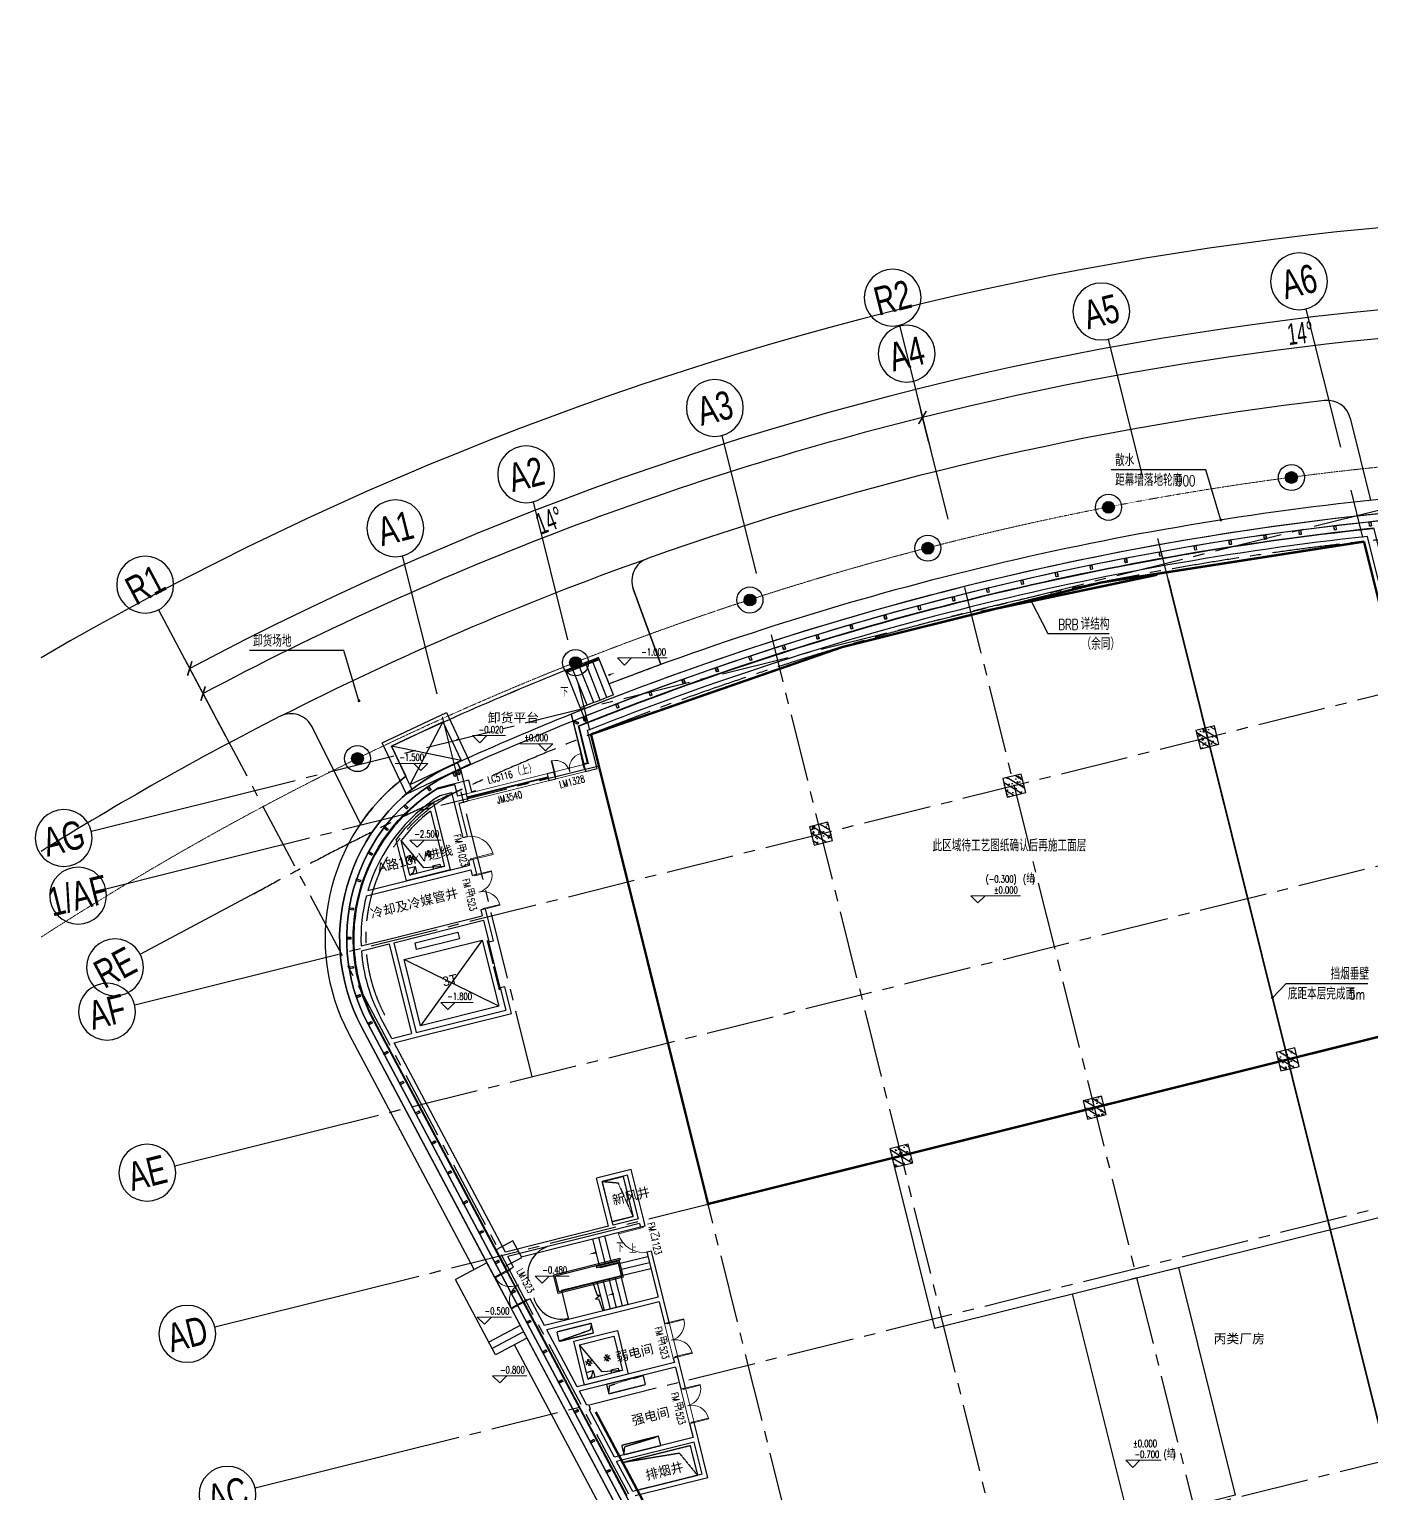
# Model space of a CAD drawing. Extents: x 138868 to 1251000, y -188972 to 132579.
# Drawn here: x 138868 to 195488, y -101976 to -40211 of the extents above; entities that cross this region are included whole.
import ezdxf
from ezdxf.enums import TextEntityAlignment as Align

# ---------------------------------------------------------------- set-up
doc = ezdxf.new("R2010")
doc.units = 0
for name, pattern in [('CENTER2', [28.575, 19.05, -3.175, 3.175, -3.175]), ('DASH', [0.35, 0.25, -0.1]), ('DASHDOT', [1, 0.5, -0.25, 0, -0.25])]:
    doc.linetypes.add(name, pattern=pattern)
doc.layers.get('0').update_dxf_attribs({"color": 8})
doc.layers.get('Defpoints').update_dxf_attribs({"color": 8})
for name, color, linetype in [('#幕墙线-平面', 8, 'Continuous'), ('#标注', 8, 'Continuous'), ('#结构边线+内凹外凸边线', 8, 'Continuous'), ('#轴线', 8, 'CENTER2'), ('A-ELEV-PATT', 8, 'Continuous'), ('A-FLOR', 8, 'Continuous'), ('A-FLOR-GRND', 8, 'Continuous'), ('A-FLOR-OVHD', 8, 'DASH'), ('A-FLOR-RAIL', 8, 'Continuous'), ('A-FLOR-UNDR', 8, 'Continuous'), ('A-Hole', 8, 'Continuous'), ('A-ROAD', 8, 'Continuous'), ('A-SECT-2', 8, 'Continuous'), ('A-THERMAL', 8, 'Continuous'), ('COLUMN', 8, 'Continuous'), ('CURTWALL', 8, 'Continuous'), ('dim', 8, 'Continuous'), ('DIM_LEAD', 8, 'Continuous'), ('DIM_SYMB', 8, 'Continuous'), ('E-EQPM-DIMS', 8, 'Continuous'), ('E-电缆排管', 8, 'Continuous'), ('EQUIP-箱柜', 8, 'Continuous'), ('EVTR', 8, 'Continuous'), ('PUB_HATCH', 8, 'Continuous'), ('STAIR', 8, 'Continuous'), ('WINDOW_TEXT', 8, 'Continuous'), ('建-填充', 8, 'Continuous'), ('数据中心轮廓线', 8, 'Continuous')]:
    doc.layers.add(name, color=color, linetype=linetype)
for name, color, linetype, lineweight in [('A-WALL', 8, 'Continuous', 50), ('DIM_ELEV', 8, 'Continuous', 5), ('DOOR_FIRE', 8, 'Continuous', 13), ('DOOR_FIRE_TEXT', 8, 'Continuous', 9), ('DOTE', 8, 'DASHDOT', 5), ('PUB_TEXT', 8, 'Continuous', 5), ('WALL', 8, 'Continuous', 30), ('WINDOW', 8, 'Continuous', 13), ('阻尼器布置', 8, 'Continuous', 9)]:
    doc.layers.add(name, color=color, linetype=linetype, lineweight=lineweight)
doc.styles.add('_TCH_DIM', font='SIMPLEX', dxfattribs={"bigfont": 'GBCBIG'})
doc.styles.add('_TCH_WINDOW', font='SIMPLEX', dxfattribs={"height": 3.5, "bigfont": 'GBCBIG'})
doc.styles.add('JHZX', font='jrs.shx', dxfattribs={"width": 0.6, "bigfont": 'jhz.shx'})
doc.styles.get("Standard").update_dxf_attribs({"font": 'arial.ttf'})
doc.dimstyles.new('JZBZ-300', dxfattribs={"dimscale": 300, "dimtxt": 3, "dimasz": 1.5, "dimexe": 1, "dimexo": 1, "dimgap": 0.5, "dimtad": 1, "dimdec": 0, "dimdsep": 46, "dimtxsty": 'JHZX', "dimblk1": 'ARCHTICK', "dimblk2": 'ARCHTICK', "dimsah": 1, "dimcen": 0, "dimclrd": 1, "dimclre": 1, "dimclrt": 2, "dimadec": 1, "dimazin": 2, "dimtfac": 1, "dimtdec": 0, "dimtix": 1, "dimtmove": 0, "dimatfit": 3, "dimfxl": 1, "dimtolj": 1, "dimlwd": -1, "dimlwe": -1, "dimarcsym": 1})

# ---------------------------------------------------------------- blocks, each defined once
blk = doc.blocks.new('Hole-1F')
at = {"layer": 'A-FLOR-OVHD'}
for points in [[(-45342, 95466), (-45766, 97164), (-44892, 97382), (-44469, 95684), (-45342, 95466)], [(-45766, 97164), (-45103, 97108), (-44469, 95684)], [(-46230, 91174), (-46272, 90896), (-47589, 90423)], [(-45492, 88215), (-45457, 88557), (-44037, 88990)], [(-44851, 85643), (-44815, 85985), (-43396, 86419)], [(-44912, 85319), (-42520, 85713), (-41747, 84768)]]:
    blk.add_lwpolyline(points, dxfattribs=at)
for points in [[(-46230, 91174), (-47686, 90811), (-47589, 90423), (-46133, 90786)], [(-45492, 88215), (-43940, 88602), (-44037, 88990), (-45589, 88603)], [(-44851, 85643), (-43299, 86031), (-43396, 86419), (-44948, 86032)], [(-42062, 86030), (-41747, 84768), (-44283, 84136), (-44912, 85319)]]:
    blk.add_lwpolyline(points, close=True, dxfattribs=at)
blk = doc.blocks.new('yyt')
at = {"layer": 'STAIR'}
for points in [[(-1272, -1698), (1359, -3139), (2512, -1034), (-119, 407)], [(-865, -1579), (1240, -2732), (2105, -1153), (0, 0)]]:
    blk.add_lwpolyline(points, close=True, dxfattribs=at)
for points in [[(0, 0), (1240, -2732)], [(-865, -1579), (2105, -1153)]]:
    blk.add_lwpolyline(points, dxfattribs=at)
blk = doc.blocks.new('E-DK')
at = {"layer": 'E-EQPM-DIMS', "ltscale": 100}
blk.add_lwpolyline([(132905, 58716), (132905, 58866), (133205, 58866), (133205, 58716)], dxfattribs=at)
at = {"layer": 'E-电缆排管'}
for p, q in [((131666, 60416), (133566, 60416)), ((131666, 58516), (131666, 60416)), ((131866, 58716), (131866, 60216)), ((131866, 60216), (133366, 60216)), ((132518, 58875), (131866, 60216)), ((133366, 60216), (133366, 58716)), ((133566, 60416), (133566, 58516)), ((131949, 59479), (132117, 59257)), ((131953, 59320), (132121, 59542)), ((132028, 59539), (132197, 59318)), ((132032, 59260), (132201, 59482)), ((132737, 59479), (132906, 59257)), ((132741, 59320), (132910, 59542)), ((132817, 59539), (132985, 59318)), ((132821, 59260), (132989, 59482)), ((133366, 58716), (131866, 58716)), ((133366, 58716), (132518, 58875)), ((133566, 58516), (131666, 58516))]:
    blk.add_line(p, q, dxfattribs=at)
at = {"layer": 'EQUIP-箱柜'}
blk.add_lwpolyline([(132166, 59016), (132166, 58716), (131866, 58716), (131866, 59016)], close=True, dxfattribs=at)
blk.add_lwpolyline([(131866, 58716), (132047, 58799), (132166, 59016)], dxfattribs=at)
blk = doc.blocks.new('_YZH')
blk.add_circle((0, 0), 0.5)
at = {"layer": 'PUB_HATCH', "const_width": 0.5}
blk.add_lwpolyline([(-0.25, 0, 1), (0.25, 0, 1)], format="xyb", close=True, dxfattribs=at)
blk = doc.blocks.new('col-ll')
at = {"layer": 'CURTWALL'}
blk.add_circle((0, 0), 550, dxfattribs=at)
at = {"layer": 'COLUMN', "xscale": 500, "yscale": 500, "zscale": 500}
blk.add_blockref('_YZH', (0, 0), dxfattribs=at)
blk = doc.blocks.new('$DorLib2D$00000002')
for p, q in [((-0.5, 0), (-0.5, 0.4875)), ((-0.475, 0.4875), (-0.5, 0.4875)), ((-0.475, 0), (-0.475, 0.4875)), ((0.475, 0), (0.475, 0.4875)), ((0.475, 0.4875), (0.5, 0.4875)), ((0.5, 0), (0.5, 0.4875)), ((-0.5, 0), (-0.475, 0)), ((0.5, 0), (0.475, 0))]:
    blk.add_line(p, q)
for centre, start, end in [((-0.4875, 0), 0, 88.53072), ((0.4875, 0), 91.46928, 180)]:
    blk.add_arc(centre, 0.4875, start, end)
blk = doc.blocks.new('$DORLIB2D$00000127')
for points in [[(-0.533, 0.795), (-0.533, 0.69)], [(-0.033, 0.795), (-0.533, 0.795)], [(-0.033, 0.69), (-0.533, 0.69)], [(-0.033, 0.795), (-0.033, 0.69)], [(0.533, 0.795), (0.033, 0.795)], [(0.033, 0.795), (0.033, 0.69)], [(0.533, 0.69), (0.033, 0.69)], [(0.533, 0.795), (0.533, 0.69)], [(0.5, 0.5), (-0.5, 0.5)]]:
    blk.add_lwpolyline(points)
blk = doc.blocks.new('_FZH')
at = {"layer": '建-填充', "ltscale": 300}
h = blk.add_hatch(dxfattribs=at)
h.set_pattern_fill('钢筋混凝土', color=256, scale=0.125, angle=-90)
h.set_pattern_definition([(315, (-0.5, 0.5), (0.22097, 0.22097), []), (320, (-0.5, 0.5), (-0.07844, -0.89658), [0.09375, -1.03125]), (265, (-0.5, 0.5), (0.94024, 0.17344), [0.075, -0.825]), (10.45, (-0.5065, 0.4253), (0.8618, -0.72314), [0.07968, -0.87643]), (316.18, (-0.25, 0.5), (-0.2069, -1.3341), [0.1406, -1.5469]), (6.64, (-0.2672, 0.3888), (1.2176, -1.1683), [0.1195, -1.31464]), (261.18, (-0.25, 0.5), (1.2176, -1.1683), [0.1125, -1.2375]), (291, (-0.3125, 0.375), (-0.50327, -0.74613), [0.09375, -1.03125]), (236, (-0.3125, 0.375), (0.90644, -0.30414), [0.075, -0.825]), (341.45, (-0.3544, 0.3128), (0.40316, -1.0503), [0.07968, -0.87643]), (307.5, (-0.5, 0.5), (0.41612, -0.0152), [0, -0.815, 0, -0.8375, 0, -0.828125]), (277.5, (-0.5, 0.5), (0.49301, -0.32884), [0, -0.4775, 0, -0.79625, 0, -0.315625]), (237.5, (-0.5, 0.77875), (-0.028194, -0.66728), [0, -0.3125, 0, -0.975, 0, -1.29375]), (227.5, (-0.5, 0.90375), (0.12513, -0.72898), [0, -0.40625, 0, -0.6475, 0, -0.91875])])
h.paths.add_polyline_path([(-0.5, 0.5), (-0.5, -0.5), (0.5, -0.5), (0.5, 0.5)])
at = {"layer": '#结构边线+内凹外凸边线'}
blk.add_lwpolyline([(-0.5, -0.5), (0.5, -0.5), (0.5, 0.5), (-0.5, 0.5)], close=True, dxfattribs=at)
blk = doc.blocks.new('$DorLib2D$00000213')
at = {"const_width": 0.02}
blk.add_lwpolyline([(0.5, 0), (-0.5, 0)], dxfattribs=at)
blk = doc.blocks.new('$DorLib2D$00000001')
for p, q in [((0.45, 0.975), (0.5, 0.975)), ((0.45, 0), (0.45, 0.975)), ((0.5, 0), (0.5, 0.975)), ((0.5, 0), (0.45, 0))]:
    blk.add_line(p, q)
blk.add_arc((0.475, 0), 0.975, 91.4693, 180)
blk = doc.blocks.new('A$C27be4f04')
at = {"layer": 'A-ELEV-PATT', "ltscale": 5}
blk.add_lwpolyline([(-55963, -12656), (-58004, -8562, 0.416468), (-59352, -8117, -0.032219), (-43856, -1459, 0.416468), (-44461, -2744), (-43300, -5935, 0.004587), (-45475, -6749), (-45919, -5635, 0.018599), (-54656, -9377), (-54058, -10644, 0.08108), (-55963, -12656, -0.797055)], format="xyb", dxfattribs=at)
at = {"layer": 'A-FLOR'}
blk.add_lwpolyline([(-46242, -8876, 100, 100, 0), (-41304, -28684, 100, 100, 0), (-8702, -20556, 100, 100, 0), (-13640, -747, 100, 100, 0.067561), (-46242, -8876, 0, 0, 0)], format="xyseb", dxfattribs=at)
for points in [[(-33541, -26749), (-31751, -33929), (-6523, -27639), (-8314, -20459)], [(-23455, -31861), (-21466, -31365), (-19071, -40971), (-21060, -41467), (-20201, -44911), (-22675, -45528), (-25929, -32478), (-23455, -31861), (-23212, -31800)]]:
    blk.add_lwpolyline(points, close=True, dxfattribs=at)
at = {"layer": 'A-FLOR-GRND', "ltscale": 5}
for points in [[(-51165, -31442), (-56439, -21522, -0.367418), (-54058, -10644, -0.360668)], [(-3500, -46878, 0.090134), (-30729, -53099, -0.389733), (-41706, -49231), (-49475, -34621)]]:
    blk.add_lwpolyline(points, format="xyb", dxfattribs=at)
blk.add_arc((0, -124900), 126600, 95.72081, 111.05288, dxfattribs=at)
at = {"layer": 'A-FLOR-RAIL'}
blk.add_lwpolyline([(-49871, -31320), (-49164, -30944), (-49540, -30238), (-50246, -30614)], close=True, dxfattribs=at)
for radius in [127750, 127700]:
    blk.add_arc((0, -124900), radius, 111.05765, 111.73015, dxfattribs=at)
at = {"layer": 'A-FLOR-UNDR'}
for radius, start, end in [(125698, 111.93762, 114.3114), (125998, 114.3114, 114.37903)]:
    blk.add_arc((-1, -124898), radius, start, end, dxfattribs=at)
at = {"layer": 'A-ROAD'}
for p, q in [((-13353, 994), (-14215, 4452)), ((-43300, -5935), (-44461, -2744)), ((-55963, -12656), (-58004, -8562))]:
    blk.add_line(p, q, dxfattribs=at)
for centre, radius, start, end in [((0, -124900), 138000, 47.40447, 120.2107), ((0, -124900), 131000, 96.70818, 109.55926), ((-15186, 4210), 1000, 14, 96.70818), ((-43522, -2402), 1000, 109.55926, 200), ((-58899, -9008), 1000, 26.5, 116.94074), ((0, -124900), 131000, 116.94074, 122.01011)]:
    blk.add_arc(centre, radius, start, end, dxfattribs=at)
at = {"layer": 'A-SECT-2'}
blk.add_line((-49184, -30907), (-44154, -29653), dxfattribs=at)
at = {"layer": 'A-THERMAL', "ltscale": 5}
for points in [[(-46550, -10122), (-46385, -10081), (-46775, -8518, -0.069213), (-13238, -171), (-12078, -4825), (-9555, -4196), (-8539, -8270), (-6670, -8270), (-6670, -9170), (0, -9170)], [(-2695, -45676, 0.092862), (-31190, -52024, -0.389733), (-40673, -48681), (-55406, -20973, -0.396727), (-52722, -11146)]]:
    blk.add_lwpolyline(points, format="xyb", dxfattribs=at)
blk.add_lwpolyline([(-51110, -11259), (-51275, -11300), (-51396, -10815), (-52717, -11144)], dxfattribs=at)
at = {"layer": 'A-WALL', "const_width": 75}
blk.add_lwpolyline([(-11155, -45438), (-21900, -2340)], dxfattribs=at)
at = {"layer": 'CURTWALL'}
blk.add_line((-46543, -10151), (-47000, -8317), dxfattribs=at)
blk.add_lwpolyline([(-10280, -46572, 0.068581), (-31083, -52272, -0.389733), (-40912, -48808), (-55645, -21100, -0.432463), (-52033, -10475, -0.000619), (-51750, -10347), (-51491, -11385)], format="xyb", dxfattribs=at)
for centre, radius, start, end in [((0, -124900), 125700, 95.95123, 111.95671), ((-1, -124898), 125998, 111.93762, 114.3114)]:
    blk.add_arc(centre, radius, start, end, dxfattribs=at)
at = {"layer": 'DIM_ELEV'}
for p, q in [((-44831, -5954), (-45131, -5654)), ((-45131, -5654), (-43031, -5654)), ((-44831, -5954), (-44531, -5654)), ((-50937, -9232), (-51237, -8932)), ((-51237, -8932), (-49846, -8932)), ((-50937, -9232), (-50637, -8932)), ((-47857, -9271), (-49248, -9271)), ((-48157, -9571), (-48457, -9271)), ((-48157, -9571), (-47857, -9271)), ((-53119, -10100), (-54509, -10100)), ((-53419, -10400), (-53719, -10100)), ((-53419, -10400), (-53119, -10100)), ((-53579, -13636), (-53879, -13336)), ((-53879, -13336), (-52563, -13336)), ((-53579, -13636), (-53279, -13336)), ((-29921, -15990), (-30221, -15690)), ((-30221, -15690), (-28121, -15690)), ((-29921, -15990), (-29621, -15690)), ((-52279, -20485), (-52579, -20185)), ((-52579, -20185), (-51216, -20185)), ((-52279, -20485), (-51979, -20185)), ((-48304, -32025), (-48604, -31725)), ((-48604, -31725), (-47163, -31725)), ((-48304, -32025), (-48004, -31725)), ((-50741, -33754), (-51041, -33454)), ((-51041, -33454), (-49600, -33454)), ((-50741, -33754), (-50441, -33454)), ((-50091, -36234), (-50391, -35934)), ((-50391, -35934), (-48950, -35934)), ((-50091, -36234), (-49791, -35934)), ((-23390, -39796), (-23690, -39496)), ((-23690, -39496), (-22188, -39496)), ((-23390, -39796), (-23090, -39496))]:
    blk.add_line(p, q, dxfattribs=at)
at = {"layer": 'DIM_LEAD'}
for p, q in [((-20311, 2280), (-24297, 2280)), ((-19674, 162), (-20311, 2280)), ((-27671, -3263), (-26971, -4628)), ((-26971, -4628), (-24388, -4628)), ((-56667, -5343), (-60652, -5343)), ((-56029, -7461), (-56667, -5343)), ((-17501, -19987), (-16915, -19381)), ((-16915, -19381), (-13479, -19381))]:
    blk.add_line(p, q, dxfattribs=at)
at = {"layer": 'DIM_LEAD', "const_width": 60}
for points in [[(-19665, 133, 1), (-19683, 191, 1)], [(-27685, -3236, 1), (-27658, -3289, 1)], [(-56020, -7490, 1), (-56038, -7433, 1)], [(-17521, -20008, 1), (-17480, -19965, 1)]]:
    blk.add_lwpolyline(points, format="xyb", close=True, dxfattribs=at)
at = {"layer": 'DIM_SYMB'}
for points in [[(-47248, -7064, 0, 0, 0), (-45229, -6277, 0, 80, 0), (-45509, -6386, 0, 0, 0)], [(-45286, -30548, 0, 0, 0), (-46339, -30811, 0, 80, 0), (-46048, -30738, 0, 0, 0)], [(-44518, -30859, 0, 0, 0), (-44184, -32200, 0, 0, 0), (-45566, -32545, 0, 80, 0), (-45275, -32473, 0, 0, 0)]]:
    blk.add_lwpolyline(points, format="xyseb", dxfattribs=at)
at = {"layer": 'DOOR_FIRE'}
for p, q in [((-42775, -35183, 200), (-43138, -33728, 200)), ((-42581, -35135, 200), (-42944, -33679, 200)), ((-42086, -37949, 200), (-42448, -36493, 200)), ((-41892, -37900, 200), (-42254, -36445, 200))]:
    blk.add_line(p, q, dxfattribs=at)
at = {"layer": 'DOTE'}
blk.add_arc((0, -124900), 127950, 43.11527, 122.86793, dxfattribs=at)
at = {"layer": 'E-EQPM-DIMS', "ltscale": 100}
blk.add_lwpolyline([(-52875, -14564), (-52911, -14418), (-52620, -14346), (-52583, -14491)], dxfattribs=at)
at = {"layer": 'E-电缆排管'}
for p, q in [((-53011, -12110), (-52427, -14452)), ((-52890, -11771), (-52185, -14598)), ((-54028, -15058), (-54464, -13309)), ((-53882, -14815), (-54245, -13360)), ((-53288, -14503), (-54245, -13360)), ((-53987, -14055), (-53770, -14229)), ((-53945, -14208), (-53835, -13952)), ((-53924, -13977), (-53707, -14151)), ((-53853, -14247), (-53743, -13991)), ((-53222, -13864), (-53005, -14038)), ((-53180, -14017), (-53070, -13761)), ((-53159, -13786), (-52942, -13960)), ((-53088, -14056), (-52978, -13800)), ((-52185, -14598), (-54028, -15058)), ((-52427, -14452), (-53882, -14815)), ((-52427, -14452), (-53288, -14503))]:
    blk.add_line(p, q, dxfattribs=at)
for radius, start, end in [(7000, 125.28503, 143.3782), (6800, 127.77189, 142.5857)]:
    blk.add_arc((-48846, -17485), radius, start, end, dxfattribs=at)
at = {"layer": 'EQUIP-箱柜'}
blk.add_lwpolyline([(-53664, -14452), (-53591, -14743), (-53882, -14815), (-53955, -14524)], close=True, dxfattribs=at)
blk.add_lwpolyline([(-53882, -14815), (-53727, -14691), (-53664, -14452)], dxfattribs=at)
at = {"layer": 'EVTR'}
for p, q in [((-53665, -17673), (-51860, -17223)), ((-51860, -17223), (-51791, -17499)), ((-54128, -18376), (-50829, -17553)), ((-53596, -17949), (-53665, -17673)), ((-51791, -17499), (-53596, -17949)), ((-50829, -17553), (-53432, -21170)), ((-50829, -17553), (-50133, -20348)), ((-50133, -20348), (-54128, -18376)), ((-53432, -21170), (-54128, -18376)), ((-50133, -20348), (-53432, -21170))]:
    blk.add_line(p, q, dxfattribs=at)
at = {"layer": 'STAIR'}
for p, q in [((-46408, -7650), (-47037, -6071)), ((-46129, -7539), (-46758, -5961)), ((-45849, -7431), (-46479, -5851)), ((-45570, -7322), (-46199, -5743)), ((-45290, -7214), (-45919, -5635)), ((-46428, -8411), (-47316, -6182)), ((-53887, -11005), (-53796, -11200)), ((-45879, -31289), (-46163, -30153)), ((-45627, -31226), (-45910, -30090)), ((-45375, -31163), (-45658, -30028)), ((-50635, -31160), (-51959, -31865)), ((-47825, -31671), (-45021, -30971)), ((-47752, -31714), (-45006, -31030)), ((-45860, -31366), (-45865, -31347)), ((-45860, -31366), (-45103, -31178)), ((-45608, -31303), (-45613, -31284)), ((-45356, -31240), (-45360, -31221)), ((-45103, -31178), (-44970, -31711)), ((-45096, -31207), (-45077, -31202)), ((-45033, -31459), (-45014, -31454)), ((-45021, -30971), (-45006, -31030)), ((-45018, -31187), (-43844, -30895)), ((-44956, -31440), (-43781, -31147)), ((-44893, -31692), (-43719, -31399)), ((-50269, -35043), (-51959, -31865)), ((-49602, -33103), (-50307, -31778)), ((-47629, -32457), (-47825, -31671)), ((-47585, -32384), (-47752, -31714)), ((-44873, -31769), (-47629, -32457)), ((-44888, -31711), (-47585, -32384)), ((-44970, -31711), (-46163, -32008)), ((-46163, -32008), (-45977, -32535)), ((-45677, -33176), (-45979, -31963)), ((-45425, -33113), (-45727, -31900)), ((-45172, -33050), (-45475, -31837)), ((-44920, -32987), (-45223, -31774)), ((-44970, -31711), (-44951, -31706)), ((-44668, -32924), (-44970, -31711)), ((-44873, -31769), (-44888, -31711)), ((-45843, -32524), (-46051, -32695)), ((-46051, -32695), (-45924, -32685)), ((-45977, -32535), (-45843, -32524)), ((-45924, -32685), (-45746, -33193)), ((-44668, -32924), (-45746, -33193)), ((-49227, -33809), (-50551, -34513)), ((-49086, -34074), (-50410, -34778)), ((-48945, -34339), (-50269, -35043))]:
    blk.add_line(p, q, dxfattribs=at)
for points in [[(-44888, -31711), (-45045, -31081), (-46006, -31320)], [(-44946, -31726), (-45089, -31153), (-45991, -31378), (-46006, -31320)], [(-46163, -32008), (-47493, -32340), (-47191, -33553)]]:
    blk.add_lwpolyline(points, dxfattribs=at)
for centre, radius, start, end in [((0, -124900), 127800, 111.05765, 115.31968), ((0, -124900), 126100, 111.04858, 111.73015), ((-47662, -31661), 1250, 104, 191.24875), ((-47493, -32340), 1200, 194.47747, 284)]:
    blk.add_arc(centre, radius, start, end, dxfattribs=at)
at = {"layer": 'WALL'}
for p, q in [((-12318, -5225), (-13489, -529)), ((-46349, -10103), (-46739, -8536)), ((-45985, -10321), (-46385, -8717)), ((-47804, -10466), (-48095, -10538)), ((-47732, -10757), (-47804, -10466)), ((-46349, -10103), (-46543, -10151)), ((-46543, -10151), (-46470, -10442)), ((-46470, -10442), (-45985, -10321)), ((-52710, -11174), (-52000, -10997)), ((-52000, -10997), (-51879, -11482)), ((-48095, -10538), (-48023, -10829)), ((-48023, -10829), (-47732, -10757)), ((-52592, -11453), (-52122, -11336)), ((-52122, -11336), (-52025, -11724)), ((-52025, -11724), (-51650, -13228)), ((-51491, -11385), (-51879, -11482)), ((-51807, -11773), (-51419, -11676)), ((-51419, -11676), (-51491, -11385)), ((-51456, -13180), (-51807, -11773)), ((-51650, -13228), (-51456, -13180)), ((-51214, -14150), (-51408, -14198)), ((-51408, -14198), (-51360, -14393)), ((-51142, -14441), (-51214, -14150)), ((-55714, -15684), (-51311, -14587)), ((-55652, -15463), (-51360, -14393)), ((-51311, -14587), (-51251, -14829)), ((-51251, -14829), (-51057, -14781)), ((-51057, -14781), (-51142, -14441)), ((-54709, -17495), (-50828, -16527)), ((-50694, -16236), (-50888, -16285)), ((-50888, -16285), (-50828, -16527)), ((-50609, -16576), (-50694, -16236)), ((-50359, -17580), (-50609, -16576)), ((-54563, -17665), (-50779, -16721)), ((-50779, -16721), (-50553, -17628)), ((-55939, -17802), (-54709, -17495)), ((-55927, -18005), (-54757, -17713)), ((-54757, -17713), (-53814, -21497)), ((-54563, -17665), (-53620, -21449)), ((-50553, -17628), (-50359, -17580)), ((-49875, -19521), (-50069, -19569)), ((-50069, -19569), (-49836, -20505)), ((-49593, -20651), (-49875, -19521)), ((-54884, -21892), (-55380, -20959)), ((-54644, -21704), (-55115, -20818)), ((-53668, -21667), (-49593, -20651)), ((-53620, -21449), (-49836, -20505)), ((-54644, -21704), (-53814, -21497)), ((-50094, -30901), (-54884, -21892)), ((-54547, -21886), (-53668, -21667)), ((-49854, -30713), (-54547, -21886)), ((-44553, -27227), (-46008, -27590)), ((-45500, -29627), (-46008, -27590)), ((-44698, -27469), (-45766, -27736)), ((-45306, -29579), (-45766, -27736)), ((-44239, -29313), (-44698, -27469)), ((-44020, -29362), (-44553, -27227)), ((-45500, -29627), (-49854, -30713)), ((-44190, -29507), (-45355, -29797)), ((-44239, -29313), (-45306, -29579)), ((-44190, -29507), (-44154, -29653)), ((-44154, -29653), (-43960, -29604)), ((-43960, -29604), (-44020, -29362)), ((-45355, -29797), (-49757, -30895)), ((-43694, -30672), (-43888, -30720)), ((-43888, -30720), (-43416, -32612)), ((-43198, -32661), (-43694, -30672)), ((-50094, -30901), (-49777, -31497)), ((-49777, -31497), (-49512, -31356)), ((-49512, -31356), (-49757, -30895)), ((-48808, -32680), (-49073, -32821)), ((-48209, -33807), (-48808, -32680)), ((-43416, -32612), (-48209, -33807)), ((-42944, -33679), (-43198, -32661)), ((-49073, -32821), (-48448, -33995)), ((-43368, -32806), (-48112, -33989)), ((-43368, -32806), (-43138, -33728)), ((-43138, -33728), (-42944, -33679)), ((-47070, -36588), (-48448, -33995)), ((-46830, -36400), (-48112, -33989)), ((-42581, -35135), (-42775, -35183)), ((-42775, -35183), (-42727, -35377)), ((-42508, -35426), (-42581, -35135)), ((-42727, -35377), (-46830, -36400)), ((-42678, -35571), (-46733, -36582)), ((-42678, -35571), (-42448, -36493)), ((-42254, -36445), (-42508, -35426)), ((-46656, -37365), (-47070, -36588)), ((-46417, -37177), (-46733, -36582)), ((-42448, -36493), (-42254, -36445)), ((-45497, -39546), (-46656, -37365)), ((-46317, -37152), (-46417, -37177)), ((-46269, -37346), (-46320, -37359)), ((-45257, -39358), (-46320, -37359)), ((-46269, -37346), (-46317, -37152)), ((-41892, -37900), (-42086, -37949)), ((-42086, -37949), (-41940, -38531)), ((-41722, -38579), (-41892, -37900)), ((-41940, -38531), (-45257, -39358)), ((-41892, -38725), (-45160, -39540)), ((-41553, -40083), (-41892, -38725)), ((-41311, -40229), (-41722, -38579)), ((-44723, -41001), (-45497, -39546)), ((-44483, -40814), (-45160, -39540)), ((-41553, -40083), (-44483, -40814)), ((-41311, -40229), (-44386, -40996))]:
    blk.add_line(p, q, dxfattribs=at)
for centre, radius, start, end in [((0, -124900), 125400, 96.07027, 111.8836), ((0, -124900), 125100, 96.18984, 111.76394), ((-48846, -17485), 7400, 121.4801, 165.29245), ((-48846, -17485), 7100, 121.84851, 163.45387), ((-48846, -17485), 7400, 165.29311, 183.67506), ((-48846, -17485), 7100, 165.31108, 182.55871), ((-48846, -17485), 7400, 183.67506, 208), ((-48846, -17485), 7100, 184.20086, 208)]:
    blk.add_arc(centre, radius, start, end, dxfattribs=at)
at = {"layer": 'WINDOW'}
for p, q in [((-51491, -11385), (-46543, -10151)), ((-51419, -11676), (-46470, -10442)), ((-49073, -32821), (-49777, -31497))]:
    blk.add_line(p, q, dxfattribs=at)
at = {"layer": '数据中心轮廓线'}
for p, q in [((-47000, -8317), (-47073, -8024)), ((-51750, -10347), (-51874, -10073)), ((-49777, -31497), (-50307, -31778)), ((-49073, -32821), (-49602, -33103))]:
    blk.add_line(p, q, dxfattribs=at)
for points in [[(-51910, -9103, -0.000193), (-51821, -9063)], [(-50307, -31778), (-55910, -21240, -0.432463), (-52158, -10202, -0.000619), (-51874, -10073, -0.000619)], [(-2676, -46246, 0.092862), (-30965, -52548, -0.389733), (-41177, -48949), (-49602, -33103)]]:
    blk.add_lwpolyline(points, format="xyb", dxfattribs=at)
for start, end in [(95.97052, 111.93764), (114.31138, 114.45317)]:
    blk.add_arc((0, -124900), 126000, start, end, dxfattribs=at)
at = {"layer": '阻尼器布置', "ltscale": 0.5, "const_width": 100}
for points in [[(-29807, -3712), (-22365, -2147)], [(-41386, -46212), (-46042, -37455)]]:
    blk.add_lwpolyline(points, dxfattribs=at)
at = {"xscale": -1, "rotation": 356.565918162037}
blk.add_blockref('yyt', (-52486, -8352), dxfattribs=at)
at = {"layer": 'A-Hole'}
blk.add_blockref('Hole-1F', (0, -124900), dxfattribs=at)
at = {"layer": 'COLUMN'}
for p, rotation in [((-16701, 1955), 7.500000000000006), ((-24414, 699), 11.00000000000004), ((-32036, -1026), 14.50000000000003), ((-39539, -3212), 18.00000000000001), ((-56090, -9899), 4.500000000000002)]:
    blk.add_blockref('col-ll', p, dxfattribs=dict(at, rotation=rotation))
blk.add_blockref('col-ll', (-46894, -5853), dxfattribs=at)
for p, xscale, yscale, zscale, rotation in [((-20241, -9004), 800.0000000005238, 800.0000000005238, 800.0000000005238, 13.99999999995594), ((-28392, -11036), 800.0000000009894, 800.0000000009894, 800.0000000009894, 13.99999999995193), ((-36542, -13068), 800.0000000005097, 800.0000000005097, 800.0000000005097, 13.99999999995189), ((-16852, -22588), 800.0000000002127, 800.0000000002127, 800.0000000002127, 14.00000000000446), ((-25003, -24620), 799.9999999996764, 799.9999999996764, 799.9999999996764, 13.99999999998826), ((-33153, -26652), 799.9999999987165, 799.9999999987165, 799.9999999987165, 13.99999999998822)]:
    blk.add_blockref('_FZH', p, dxfattribs=dict(at, xscale=xscale, yscale=yscale, zscale=zscale, rotation=rotation))
at = {"layer": 'DOOR_FIRE', "zscale": 200}
for name, p, xscale, yscale, rotation in [('$DorLib2D$00000001', (-51432, -13689), 1000, 1000, 283.9999999999798), ('$DorLib2D$00000002', (-50972, -15533), -1500, 1500, 283.9999999999784), ('$DorLib2D$00000001', (-43924, -30162), 1100, 1100, 104.0000000000018), ('$DorLib2D$00000002', (-42859, -34431), -1500, 1500, 284.0000000000019), ('$DorLib2D$00000002', (-42170, -37197), -1500, 1500, 284.0000000000005)]:
    blk.add_blockref(name, p, dxfattribs=dict(at, xscale=xscale, yscale=yscale, rotation=rotation))
at = {"layer": 'PUB_HATCH', "rotation": 14.00000000004282}
blk.add_blockref('E-DK', (-160110, -124951), dxfattribs=at)
at = {"layer": 'WINDOW'}
ref = blk.add_blockref('$DorLib2D$00000002', (-47137, -10454), dxfattribs=dict(at, xscale=1300, yscale=1300, zscale=1300, rotation=13.99999999998261))
ref.add_attrib('A', 'LM1328', (-47536, -11150), dxfattribs={"layer": 'WINDOW_TEXT', "height": 297.5, "rotation": 14, "style": '_TCH_WINDOW', "width": 0.705882})
ref = blk.add_blockref('$DorLib2D$00000213', (-49757, -11107), dxfattribs=dict(at, xscale=-3500.000000000001, yscale=3500.000000000001, zscale=-3500.000000000001, rotation=13.99999999998261))
ref.add_attrib('A', 'JM3540', (-50170, -11807), dxfattribs={"layer": 'WINDOW_TEXT', "height": 297.5, "rotation": 14, "style": '_TCH_WINDOW', "width": 0.705882})
at = {"layer": 'WINDOW', "xscale": 2000, "yscale": 200, "zscale": -2000, "rotation": 103.9999999999802}
blk.add_blockref('$DORLIB2D$00000127', (-50214, -18575), dxfattribs=at)
at = {"layer": 'WINDOW'}
ref = blk.add_blockref('$DorLib2D$00000002', (-49292, -32088), dxfattribs=dict(at, xscale=1500, yscale=1500, zscale=1500, rotation=117.9999999999983))
ref.add_attrib('A', 'LM1523', (-49393, -31513), dxfattribs={"layer": 'WINDOW_TEXT', "height": 297.5, "rotation": 298, "style": '_TCH_WINDOW', "width": 0.705882})
at = {"layer": 'DIM_LEAD', "style": '_TCH_DIM'}
blk.add_text('此区域待工艺图纸确认后再施工面层', height=506.38, dxfattribs=at).set_placement((-31834, -13816))
at = {"layer": 'DOOR_FIRE_TEXT', "style": '_TCH_WINDOW', "width": 0.705882}
for s, p in [('FM', (-52039, -13137)), ('1023', (-51878, -13783)), ('FM', (-51676, -15004)), ('1523', (-51515, -15650)), ('FM', (-43871, -29500)), ('1123', (-43710, -30146)), ('FM', (-43563, -33903)), ('1523', (-43402, -34549)), ('FM', (-42874, -36668)), ('1523', (-42713, -37314))]:
    blk.add_text(s, height=297.5, rotation=284, dxfattribs=at).set_placement(p)
at = {"layer": 'DOOR_FIRE_TEXT', "style": '_TCH_WINDOW'}
for s, p in [('甲', (-51937, -13544)), ('甲', (-51574, -15412)), ('乙', (-43769, -29908)), ('甲', (-43461, -34311)), ('甲', (-42772, -37076))]:
    blk.add_text(s, height=338, rotation=284, dxfattribs=at).set_placement(p)
at = {"layer": 'PUB_TEXT', "style": '_TCH_DIM'}
for s, height, p in [('散水', 506.4, (-24139, 2437)), ('距幕墙落地轮廓', 506.4, (-24139, 1597)), ('详结构', 506.4, (-25590, -4471)), ('卸货场地', 506.4, (-60495, -5186)), ('（余同）', 506.4, (-25553, -5311)), ('下', 338, (-47536, -7277)), ('结', 338, (-27881, -15130)), ('挡烟垂壁', 506.4, (-15050, -19223)), ('底距本层完成面', 506.4, (-16847, -20063)), ('下', 338, (-45184, -30698)), ('上', 338, (-44648, -30757)), ('结', 338, (-21948, -39391))]:
    blk.add_text(s, height=height, dxfattribs=at).set_placement(p)
at = {"layer": 'PUB_TEXT', "style": '_TCH_DIM', "width": 0.705882}
for s, height, p in [('900', 446.2, (-21559, 1597)), ('BRB', 446.2, (-26535, -4471)), ('-1.000', 297.5, (-44121, -5549)), ('-0.020', 297.5, (-50976, -8827)), ('%%P0.000', 297.5, (-49058, -9166)), ('-1.500', 297.5, (-54327, -9995)), ('-2.500', 297.5, (-53693, -13231)), ('(-0.300)', 297.5, (-29591, -15130)), ('(', 298, (-28021, -15130)), (')', 298, (-27635, -15130)), ('%%P0.000', 297.5, (-29251, -15585)), ('5m', 446.2, (-14267, -20063)), ('-1.800', 297.5, (-52306, -20080)), ('-0.480', 297.5, (-48293, -31620)), ('-0.500', 297.5, (-50730, -33349)), ('-0.800', 297.5, (-50080, -35829)), ('%%P0.000', 297.5, (-23378, -38936)), ('-0.700', 297.5, (-23318, -39391)), ('(', 298, (-22088, -39391)), (')', 298, (-21702, -39391))]:
    blk.add_text(s, height=height, dxfattribs=at).set_placement(p)
at = {"layer": 'PUB_TEXT'}
blk.add_text('卸货平台', height=396.5, dxfattribs=at).set_placement((-50596, -8374))
for s, rotation, p in [('A路10kV进线', 13.87445, (-55195, -14711)), ('冷却及冷媒管井', 13.87445, (-55489, -16643)), ('3T', 13.87445, (-52463, -19515)), ('新风井', 13.87445, (-45298, -28733)), ('弱电间', 13.87445, (-45145, -35354)), ('丙类厂房', 360, (-19980, -34563)), ('强电间', 13.87445, (-44470, -38019)), ('排烟井', 13.87445, (-43889, -40328))]:
    blk.add_text(s, height=396.5, rotation=rotation, dxfattribs=at).set_placement(p)
at = {"layer": 'WINDOW_TEXT', "style": '_TCH_WINDOW', "width": 0.705882}
blk.add_text('LC5116', height=297.5, rotation=14, dxfattribs=at).set_placement((-50552, -10952))
at = {"layer": 'WINDOW_TEXT', "style": '_TCH_WINDOW'}
blk.add_text('（上）', height=337.6, rotation=14, dxfattribs=at).set_placement((-49484, -10686))
blk = doc.blocks.new('*U3166')
blk.add_line((0, -20), (0, 0))
blk.add_circle((0, -24), 4)
at = {"style": 'JHZX', "width": 0.75}
blk.add_attdef('AXES', text='', height=4, dxfattribs=at).set_placement((0, -24), align=Align.MIDDLE_CENTER)
blk = doc.blocks.new('*U3167')
blk.add_line((20, 0), (0, 0))
blk.add_circle((24, 0), 4)
at = {"style": 'JHZX', "width": 0.75}
blk.add_attdef('AXES', text='', height=4, dxfattribs=at).set_placement((24, 0), align=Align.MIDDLE_CENTER)
blk = doc.blocks.new('_ARCHTICK')
at = {"color": 0, "linetype": 'ByBlock', "const_width": 0.15}
blk.add_lwpolyline([(-0.5, -0.5), (0.5, 0.5)], dxfattribs=at)
blk = doc.blocks.new('*D3348')
at = {"layer": '#标注', "ltscale": 300, "transparency": 16777216}
for p, q in [((146691, -69158), (145494, -66906)), ((299030, -89214), (300769, -87349))]:
    blk.add_line(p, q, dxfattribs=at)
blk.add_arc((208802, -185972), 134550, 47, 118, dxfattribs=at)
at = {"layer": 'Defpoints', "color": 0, "ltscale": 300, "transparency": 16777216}
for p in [(253347, -59009), (146832, -69423), (298826, -89433), (208802, -185972)]:
    blk.add_point(p, dxfattribs=at)
at = {"layer": '#标注', "ltscale": 300, "transparency": 16777216, "xscale": 450, "yscale": 450, "zscale": 450}
for p, rotation in [((145635, -67171), 207.9999999999996), ((300565, -87568), 316.9999999936651)]:
    blk.add_blockref('_ARCHTICK', p, dxfattribs=dict(at, rotation=rotation))
at = {"layer": '#标注', "ltscale": 300, "transparency": 16777216, "insert": (226443, -51978), "char_height": 900, "attachment_point": 5, "rotation": 352.5, "style": 'JHZX'}
blk.add_mtext('\\A1;71°', dxfattribs=at)
blk = doc.blocks.new('*D3341')
at = {"layer": '#标注', "ltscale": 300, "transparency": 16777216}
for p, q in [((208802, -53672), (208802, -52322)), ((176796, -57601), (176469, -56292))]:
    blk.add_line(p, q, dxfattribs=at)
blk.add_arc((208802, -185972), 133350, 90, 104, dxfattribs=at)
at = {"layer": 'Defpoints', "color": 0, "ltscale": 300, "transparency": 16777216}
for p in [(197953, -53064), (208802, -53972), (176868, -57893), (208802, -185972)]:
    blk.add_point(p, dxfattribs=at)
at = {"layer": '#标注', "ltscale": 300, "transparency": 16777216, "xscale": 450, "yscale": 450, "zscale": 450}
for p, rotation in [((208802, -52622), 359.9999999999997), ((176542, -56583), 194.0000000000007)]:
    blk.add_blockref('_ARCHTICK', p, dxfattribs=dict(at, rotation=rotation))
at = {"layer": '#标注', "ltscale": 300, "transparency": 16777216, "insert": (192478, -53020), "char_height": 900, "attachment_point": 5, "rotation": 7, "style": 'JHZX'}
blk.add_mtext('\\A1;14°', dxfattribs=at)
blk = doc.blocks.new('*D3342')
at = {"layer": '#标注', "ltscale": 300, "transparency": 16777216}
for p, q in [((176796, -57601), (176469, -56292)), ((146691, -69158), (146057, -67966))]:
    blk.add_line(p, q, dxfattribs=at)
blk.add_arc((208802, -185972), 133350, 104, 118, dxfattribs=at)
at = {"layer": 'Defpoints', "color": 0, "ltscale": 300, "transparency": 16777216}
for p in [(176868, -57893), (166122, -59636), (146832, -69423), (208802, -185972)]:
    blk.add_point(p, dxfattribs=at)
at = {"layer": '#标注', "ltscale": 300, "transparency": 16777216, "xscale": 450, "yscale": 450, "zscale": 450}
for p, rotation in [((176542, -56583), 14.00000000000063), ((146198, -68231), 207.9999999999995)]:
    blk.add_blockref('_ARCHTICK', p, dxfattribs=dict(at, rotation=rotation))
at = {"layer": '#标注', "ltscale": 300, "transparency": 16777216, "insert": (160799, -60918), "char_height": 900, "attachment_point": 5, "rotation": 21, "style": 'JHZX'}
blk.add_mtext('\\A1;14°', dxfattribs=at)
blk = doc.blocks.new('LZ')
at = {"layer": '#幕墙线-平面', "ltscale": 250}
for points in [[(-33, 0, -0.414214), (-40, 7), (-40, 172, -0.414214), (-33, 180), (32, 180, -0.414214), (40, 172), (40, 7, -0.414214), (32, 0)], [(-33, 6, -0.414214), (-34, 7), (-34, 172, -0.414214), (-33, 174), (32, 174, -0.414214), (34, 172), (34, 7, -0.414214), (32, 6)]]:
    blk.add_lwpolyline(points, format="xyb", close=True, dxfattribs=at)
blk = doc.blocks.new('LZ2')
at = {"layer": '#幕墙线-平面', "ltscale": 250}
for points in [[(-32.5, 0, 0.4142136), (-40, -7.5), (-40, -172.5, 0.4142136), (-32.5, -180), (32.5, -180, 0.4142136), (40, -172.5), (40, -7.5, 0.4142136), (32.5, 0)], [(-32.5, -6, 0.4142136), (-34, -7.5), (-34, -172.5, 0.4142136), (-32.5, -174), (32.5, -174, 0.4142136), (34, -172.5), (34, -7.5, 0.4142136), (32.5, -6)]]:
    blk.add_lwpolyline(points, format="xyb", close=True, dxfattribs=at)
blk = doc.blocks.new('LZ1')
at = {"xscale": -1, "rotation": 334.5787616216225}
blk.add_blockref('LZ2', (0, 0), dxfattribs=at)

msp = doc.modelspace()

# ---------------------------------------------------------------- linework, layer by layer
at = {"layer": '#幕墙线-平面', "ltscale": 500}
for points in [[(255875.2, -69095.1, 0.1938156), (161728.7, -69095.1)], [(156928.4, -71145.1, 0.0006187), (156644.4, -71273.8, 0.4324632), (152892.4, -82312), (167625.3, -110020.5, 0.3897333), (177836.5, -113619.5, -0.2739153), (257366.8, -124043, 0.3894), (268154.3, -123203.8), (289558.2, -100250.9, 0.4327153), (288785.7, -88613.5, 0.0656468), (260815, -71208.1, 0.0656468)]]:
    msp.add_lwpolyline(points, format="xyb", dxfattribs=at)
at = {"layer": '#幕墙线-平面'}
for points in [[(255802, -69389, 0.1939883), (161802, -69389)], [(157051.9, -71418.5, 0.0006187), (156768.6, -71546.9, 0.4324632), (153157.3, -82171.1), (167890.2, -109879.7, 0.3897333), (177718.5, -113343.7, -0.2739153), (257551.9, -123806.9, 0.3894), (267934.9, -122999.2), (289338.8, -100046.3, 0.4327153), (288595.3, -88845.3)]]:
    msp.add_lwpolyline(points, format="xyb", dxfattribs=at)
at = {"layer": '#幕墙线-平面', "ltscale": 300}
for points in [[(161728.7, -69095.1), (162252, -71193.7)], [(156928.4, -71145.1), (157051.9, -71418.5), (157310.7, -72456.6)]]:
    msp.add_lwpolyline(points, dxfattribs=at)
at = {"layer": '#轴线', "ltscale": 150}
for p, q in [((206523.4, -107388.6), (194620.8, -59650)), ((147309, -72579.9), (197891.3, -59968.3)), ((198372.9, -109420.7), (186470.3, -61682.2)), ((192501, -120592), (178319.8, -63714.3)), ((182071.9, -113485), (170169.3, -65746.5)), ((149135.5, -79905.6), (199717.8, -67294)), ((173921.4, -115517.2), (162018.9, -67778.6)), ((176224.6, -124702.5), (146831.7, -69422.5)), ((160080.2, -84391.1), (156294.1, -69206)), ((147913.8, -75005.6), (162889.8, -71271.7)), ((150829, -86697.7), (201411.3, -74086.1)), ((152522.4, -93489.7), (203104.7, -80878.2)), ((154215.9, -100281.8), (204798.2, -87670.2)), ((156731.9, -110372.9), (207314.2, -97761.3))]:
    msp.add_line(p, q, dxfattribs=at)
for centre, radius, start, end in [((208802, -185971.6), 124900, 45.623668, 118.956278), ((159956, -78556.2), 6900, 114.453166, 208)]:
    msp.add_arc(centre, radius, start, end, dxfattribs=at)

# ---------------------------------------------------------------- block references
at = {"layer": '#幕墙线-平面', "ltscale": 300}
msp.add_blockref('A$C27be4f04', (208802, -61071.6), dxfattribs=at)
for p, rotation in [((195415.3, -60986.4), 186.1134064229737), ((189505.7, -61761.5), 188.8304078031092), ((190979.6, -61541.5), 188.1511574580754), ((192455.9, -61338.9), 187.4719071130414), ((193934.6, -61153.9), 186.7926567680076), ((186566.4, -62253.9), 190.188908493177), ((188034.6, -61999), 189.5096581481432), ((183639.5, -62815.8), 191.5474091832448), ((185101.3, -62526.2), 190.868158838211), ((180726.8, -63447), 192.9059098733127), ((182181.3, -63122.8), 192.2266595282788), ((177829.9, -64147.1), 194.2644105633805), ((179276.3, -63788.4), 193.5851602183465), ((176387.8, -64522.8), 194.9436609084144), ((173517.6, -65325.4), 196.3021615984821), ((174950.4, -64915.6), 195.6229112534483), ((172089.9, -65752.2), 196.981411943516), ((169250, -66656.3), 198.3399126335839), ((170667.3, -66195.8), 197.6606622885498), ((167838.3, -67133.6), 199.0191629786176), ((166432.4, -67627.6), 199.6984133236516), ((165032.4, -68138.2), 200.3776636686854), ((163638.6, -68665.3), 201.0569140137194), ((162251.1, -69209), 201.7361643587533), ((156769.6, -71546.4), 203.773915393855), ((155672.3, -72157.7), 213.8015627837192), ((154689, -72939.4), 223.1587955091839), ((153845.8, -73870.5), 232.5160282346484), ((153165.3, -74926.2), 241.873260960113), ((152665.4, -76078.6), 251.2304936855776), ((152359.6, -77297), 260.5877264110422), ((152256, -78548.8), 269.9449591365068), ((152357.2, -79800.8), 279.3021918619714), ((152660.7, -81019.8), 288.659424587436), ((153158.3, -82173.1), 297.9999999999995), ((153828, -83432.6), 297.9999999999995), ((154497.7, -84692.1), 297.9999999999995), ((155167.4, -85951.5), 297.9999999999995), ((155837, -87211), 297.9999999999995), ((156506.7, -88470.5), 297.9999999999995), ((157176.4, -89730), 297.9999999999995), ((157846.1, -90989.5), 297.9999999999995), ((158515.7, -92248.9), 297.9999999999995), ((159185.4, -93508.4), 297.9999999999995), ((159855.1, -94767.9), 297.9999999999995), ((160524.8, -96027.4), 297.9999999999995), ((161194.4, -97286.9), 297.9999999999995), ((161864.1, -98546.3), 297.9999999999995), ((162533.8, -99805.8), 297.9999999999995), ((163203.5, -101065.3), 297.9999999999995)]:
    msp.add_blockref('LZ', p, dxfattribs=dict(at, rotation=rotation))
at = {"layer": '#标注'}
ref = msp.add_blockref('*U3166', (194167.2, -57830.7), dxfattribs=dict(at, xscale=-300.0000000000002, yscale=300.0000000000002, zscale=300.0000000000001, rotation=193.9999999999983))
ref.add_attrib('AXES', 'A6', dxfattribs={"layer": '0', "height": 1200, "rotation": 14, "style": 'JHZX', "width": 0.75}).set_placement((192425.4, -50844.6), align=Align.MIDDLE_CENTER)
ref = msp.add_blockref('*U3166', (177024.5, -58516.2), dxfattribs=dict(at, xscale=-300.0000000000002, yscale=300.0000000000002, zscale=300.0000000000001, rotation=194.0098419021872))
ref.add_attrib('AXES', 'R2', dxfattribs={"layer": '0', "height": 1200, "rotation": 14.009842, "style": 'JHZX', "width": 0.75}).set_placement((175281.5, -51530.3), align=Align.MIDDLE_CENTER)
ref = msp.add_blockref('*U3166', (185826.3, -59099.3), dxfattribs=dict(at, xscale=-300.0000000000002, yscale=300.0000000000002, zscale=300.0000000000001, rotation=193.9999999999983))
ref.add_attrib('AXES', 'A5', dxfattribs={"layer": '0', "height": 1200, "rotation": 14, "style": 'JHZX', "width": 0.75}).set_placement((184084.5, -52113.2), align=Align.MIDDLE_CENTER)
ref = msp.add_blockref('*U3166', (177612.9, -60878.9), dxfattribs=dict(at, xscale=-300.0000000000002, yscale=300.0000000000002, zscale=300.0000000000001, rotation=193.9999999999983))
ref.add_attrib('AXES', 'A4', dxfattribs={"layer": '0', "height": 1200, "rotation": 14, "style": 'JHZX', "width": 0.75}).set_placement((175871, -53892.7), align=Align.MIDDLE_CENTER)
ref = msp.add_blockref('*U3166', (169526.1, -63166.4), dxfattribs=dict(at, xscale=-300.0000000000002, yscale=300.0000000000002, zscale=300.0000000000001, rotation=193.9999999999983))
ref.add_attrib('AXES', 'A3', dxfattribs={"layer": '0', "height": 1200, "rotation": 14, "style": 'JHZX', "width": 0.75}).set_placement((167784.2, -56180.3), align=Align.MIDDLE_CENTER)
ref = msp.add_blockref('*U3166', (161566.7, -65965), dxfattribs=dict(at, xscale=-300.0000000000002, yscale=300.0000000000002, zscale=300.0000000000001, rotation=193.9999999999983))
ref.add_attrib('AXES', 'A2', dxfattribs={"layer": '0', "height": 1200, "rotation": 14, "style": 'JHZX', "width": 0.75}).set_placement((159824.8, -58978.8), align=Align.MIDDLE_CENTER)
ref = msp.add_blockref('*U3166', (156053.5, -68240.8), dxfattribs=dict(at, xscale=-300.0000000000002, yscale=300.0000000000002, zscale=300.0000000000001, rotation=193.9999999999983))
ref.add_attrib('AXES', 'A1', dxfattribs={"layer": '0', "height": 1200, "rotation": 14, "style": 'JHZX', "width": 0.75}).set_placement((154311.6, -61254.7), align=Align.MIDDLE_CENTER)
ref = msp.add_blockref('*U3166', (147135.8, -69996.2), dxfattribs=dict(at, xscale=-300.0000000000002, yscale=300.0000000000002, zscale=300.0000000000001, rotation=208.0000000000124))
ref.add_attrib('AXES', 'R1', dxfattribs={"layer": '0', "height": 1200, "rotation": 28, "style": 'JHZX', "width": 0.75}).set_placement((143755.6, -63639), align=Align.MIDDLE_CENTER)
ref = msp.add_blockref('*U3167', (147309, -72579.9), dxfattribs=dict(at, xscale=-300, yscale=300, rotation=13.99999999999987))
ref.add_attrib('AXES', 'AG', dxfattribs={"layer": '0', "height": 1200, "rotation": 14, "style": 'JHZX', "width": 0.75}).set_placement((140322.9, -74321.7), align=Align.MIDDLE_CENTER)
ref = msp.add_blockref('*U3167', (147913.9, -75006.1), dxfattribs=dict(at, xscale=-300, yscale=300, rotation=13.99999999999987))
ref.add_attrib('AXES', '1/AF', dxfattribs={"layer": '0', "height": 1200, "rotation": 14, "style": 'JHZX', "width": 0.75}).set_placement((140927.8, -76747.9), align=Align.MIDDLE_CENTER)
ref = msp.add_blockref('*U3167', (148838.2, -76391.3), dxfattribs=dict(at, xscale=-300, yscale=300, rotation=28.05190114980589))
ref.add_attrib('AXES', 'RE', dxfattribs={"layer": '0', "height": 1200, "rotation": 28.051901, "style": 'JHZX', "width": 0.75}).set_placement((142484.1, -79777.2), align=Align.MIDDLE_CENTER)
ref = msp.add_blockref('*U3167', (149135.6, -79905.8), dxfattribs=dict(at, xscale=-300, yscale=300, rotation=13.99999999999987))
ref.add_attrib('AXES', 'AF', dxfattribs={"layer": '0', "height": 1200, "rotation": 14, "style": 'JHZX', "width": 0.75}).set_placement((142149.4, -81647.6), align=Align.MIDDLE_CENTER)
ref = msp.add_blockref('*U3167', (150829, -86697.7), dxfattribs=dict(at, xscale=-300, yscale=300, rotation=13.99999999999987))
ref.add_attrib('AXES', 'AE', dxfattribs={"layer": '0', "height": 1200, "rotation": 14, "style": 'JHZX', "width": 0.75}).set_placement((143842.9, -88439.6), align=Align.MIDDLE_CENTER)
ref = msp.add_blockref('*U3167', (152522.4, -93489.8), dxfattribs=dict(at, xscale=-300, yscale=300, rotation=13.99999999999987))
ref.add_attrib('AXES', 'AD', dxfattribs={"layer": '0', "height": 1200, "rotation": 14, "style": 'JHZX', "width": 0.75}).set_placement((145536.3, -95231.6), align=Align.MIDDLE_CENTER)
ref = msp.add_blockref('*U3167', (154215.9, -100281.8), dxfattribs=dict(at, xscale=-300, yscale=300, rotation=13.99999999999987))
ref.add_attrib('AXES', 'AC', dxfattribs={"layer": '0', "height": 1200, "rotation": 14, "style": 'JHZX', "width": 0.75}).set_placement((147229.8, -102023.7), align=Align.MIDDLE_CENTER)
at = {"layer": 'dim'}
for p, rotation in [((161852, -69419), 94.48414459335899), ((157025.7, -71471.6), 7.908605607698737)]:
    msp.add_blockref('LZ1', p, dxfattribs=dict(at, rotation=rotation))

# ---------------------------------------------------------------- dimensions: what is measured, and where the dimension line sits
at = {"layer": '#标注', "ltscale": 300}
for base, p1, p2, picture, middle in [((253346.6, -59009.1), (298825.8, -89432.9), (146831.7, -69422.5), '*D3348', (226442.6, -51977.8)), ((197952.8, -53063.7), (208802, -53971.6), (176868.3, -57892.6), '*D3341', (192477.6, -53020)), ((166121.7, -59636.3), (176868.3, -57892.6), (146831.7, -69422.5), '*D3342', (160798.6, -60918.5))]:
    dim = msp.add_angular_dim_3p(base=base, center=(208802, -185971.6), p1=p1, p2=p2, dimstyle='JZBZ-300', override={"dimclrd": 256, "dimclre": 256, "dimclrt": 256}, dxfattribs=at)
    dim.commit()
    dim.dimension.update_dxf_attribs({"geometry": picture, "text_midpoint": middle})

doc.saveas('drawing.dxf')
